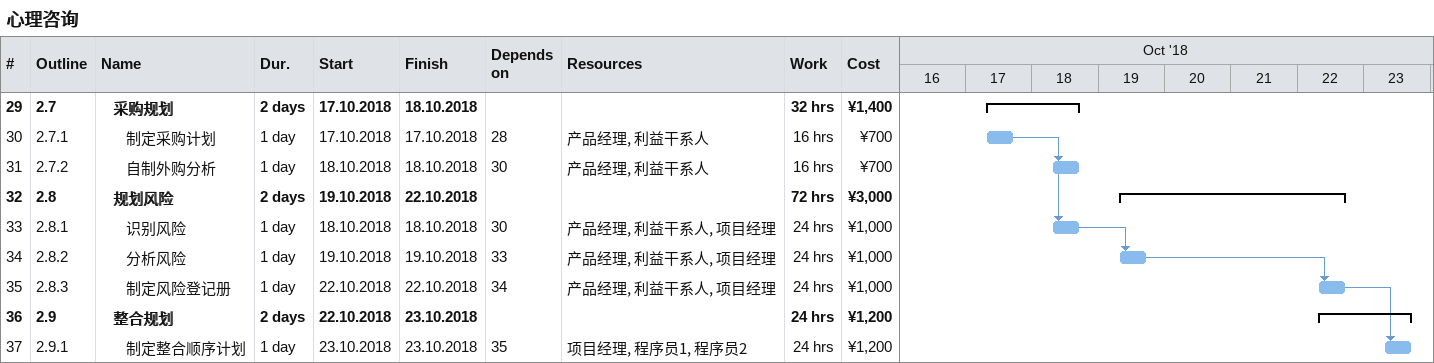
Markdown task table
心理咨询

| ID | WBS | Task | Duration | Start | Finish | Predecessors | Resources | Work (h) | Cost (¥) |
|---|---|---|---|---|---|---|---|---|---|
| 29 | 2.7 | **采购规划** | 2d | 2018-10-17 | 2018-10-18 |  |  | 32 | 1400 |
| 30 | 2.7.1 | 制定采购计划 | 1d | 2018-10-17 | 2018-10-17 | 28 | 产品经理, 利益干系人 | 16 | 700 |
| 31 | 2.7.2 | 自制外购分析 | 1d | 2018-10-18 | 2018-10-18 | 30 | 产品经理, 利益干系人 | 16 | 700 |
| 32 | 2.8 | **规划风险** | 2d | 2018-10-19 | 2018-10-22 |  |  | 72 | 3000 |
| 33 | 2.8.1 | 识别风险 | 1d | 2018-10-18 | 2018-10-18 | 30 | 产品经理, 利益干系人, 项目经理 | 24 | 1000 |
| 34 | 2.8.2 | 分析风险 | 1d | 2018-10-19 | 2018-10-19 | 33 | 产品经理, 利益干系人, 项目经理 | 24 | 1000 |
| 35 | 2.8.3 | 制定风险登记册 | 1d | 2018-10-22 | 2018-10-22 | 34 | 产品经理, 利益干系人, 项目经理 | 24 | 1000 |
| 36 | 2.9 | **整合规划** | 2d | 2018-10-22 | 2018-10-23 |  |  | 24 | 1200 |
| 37 | 2.9.1 | 制定整合顺序计划 | 1d | 2018-10-23 | 2018-10-23 | 35 | 项目经理, 程序员1, 程序员2 | 24 | 1200 |
